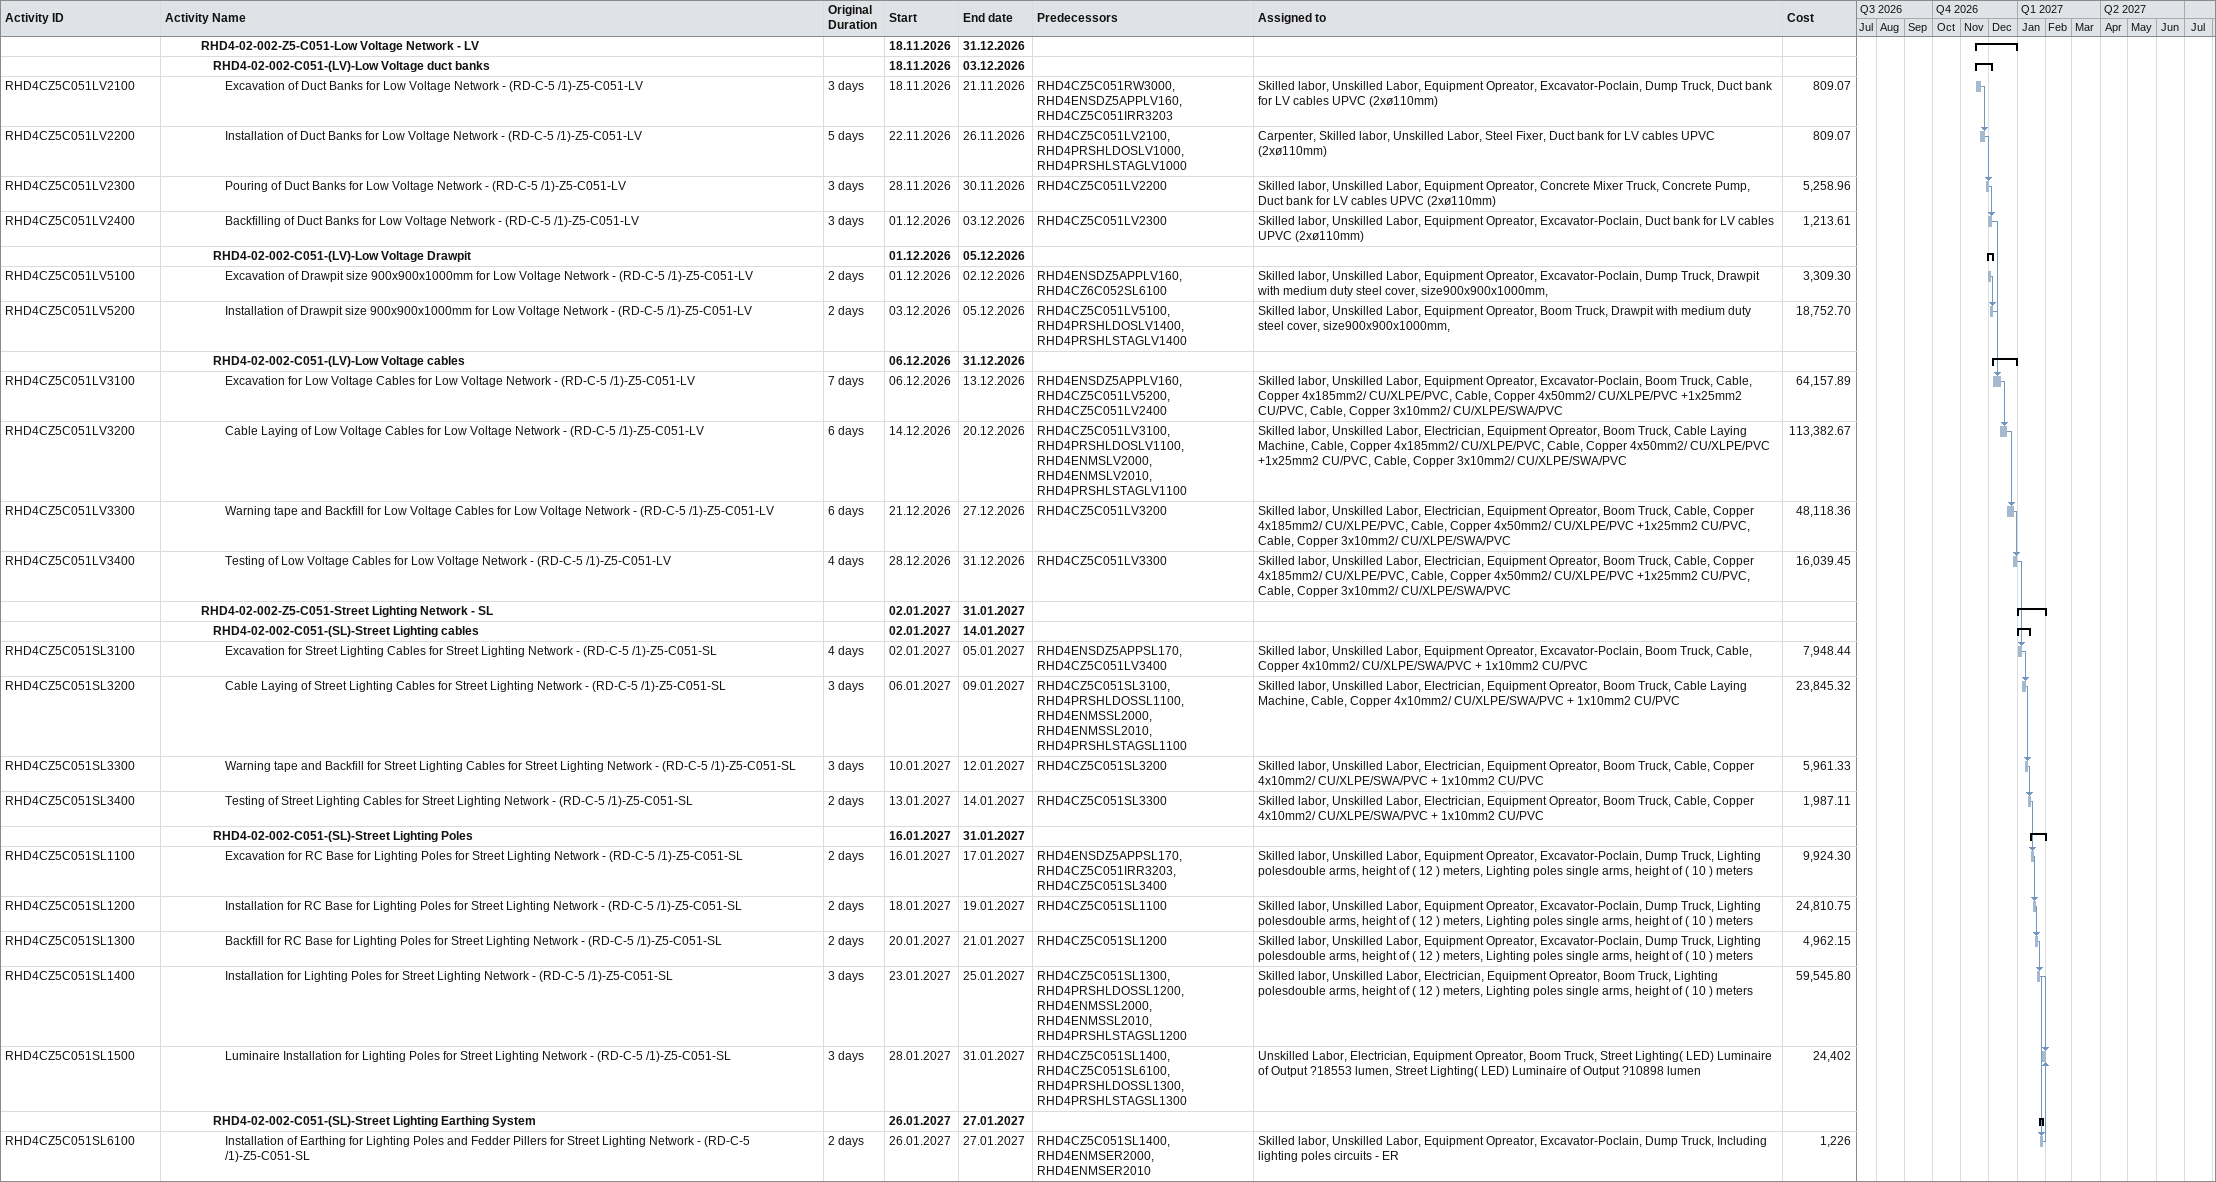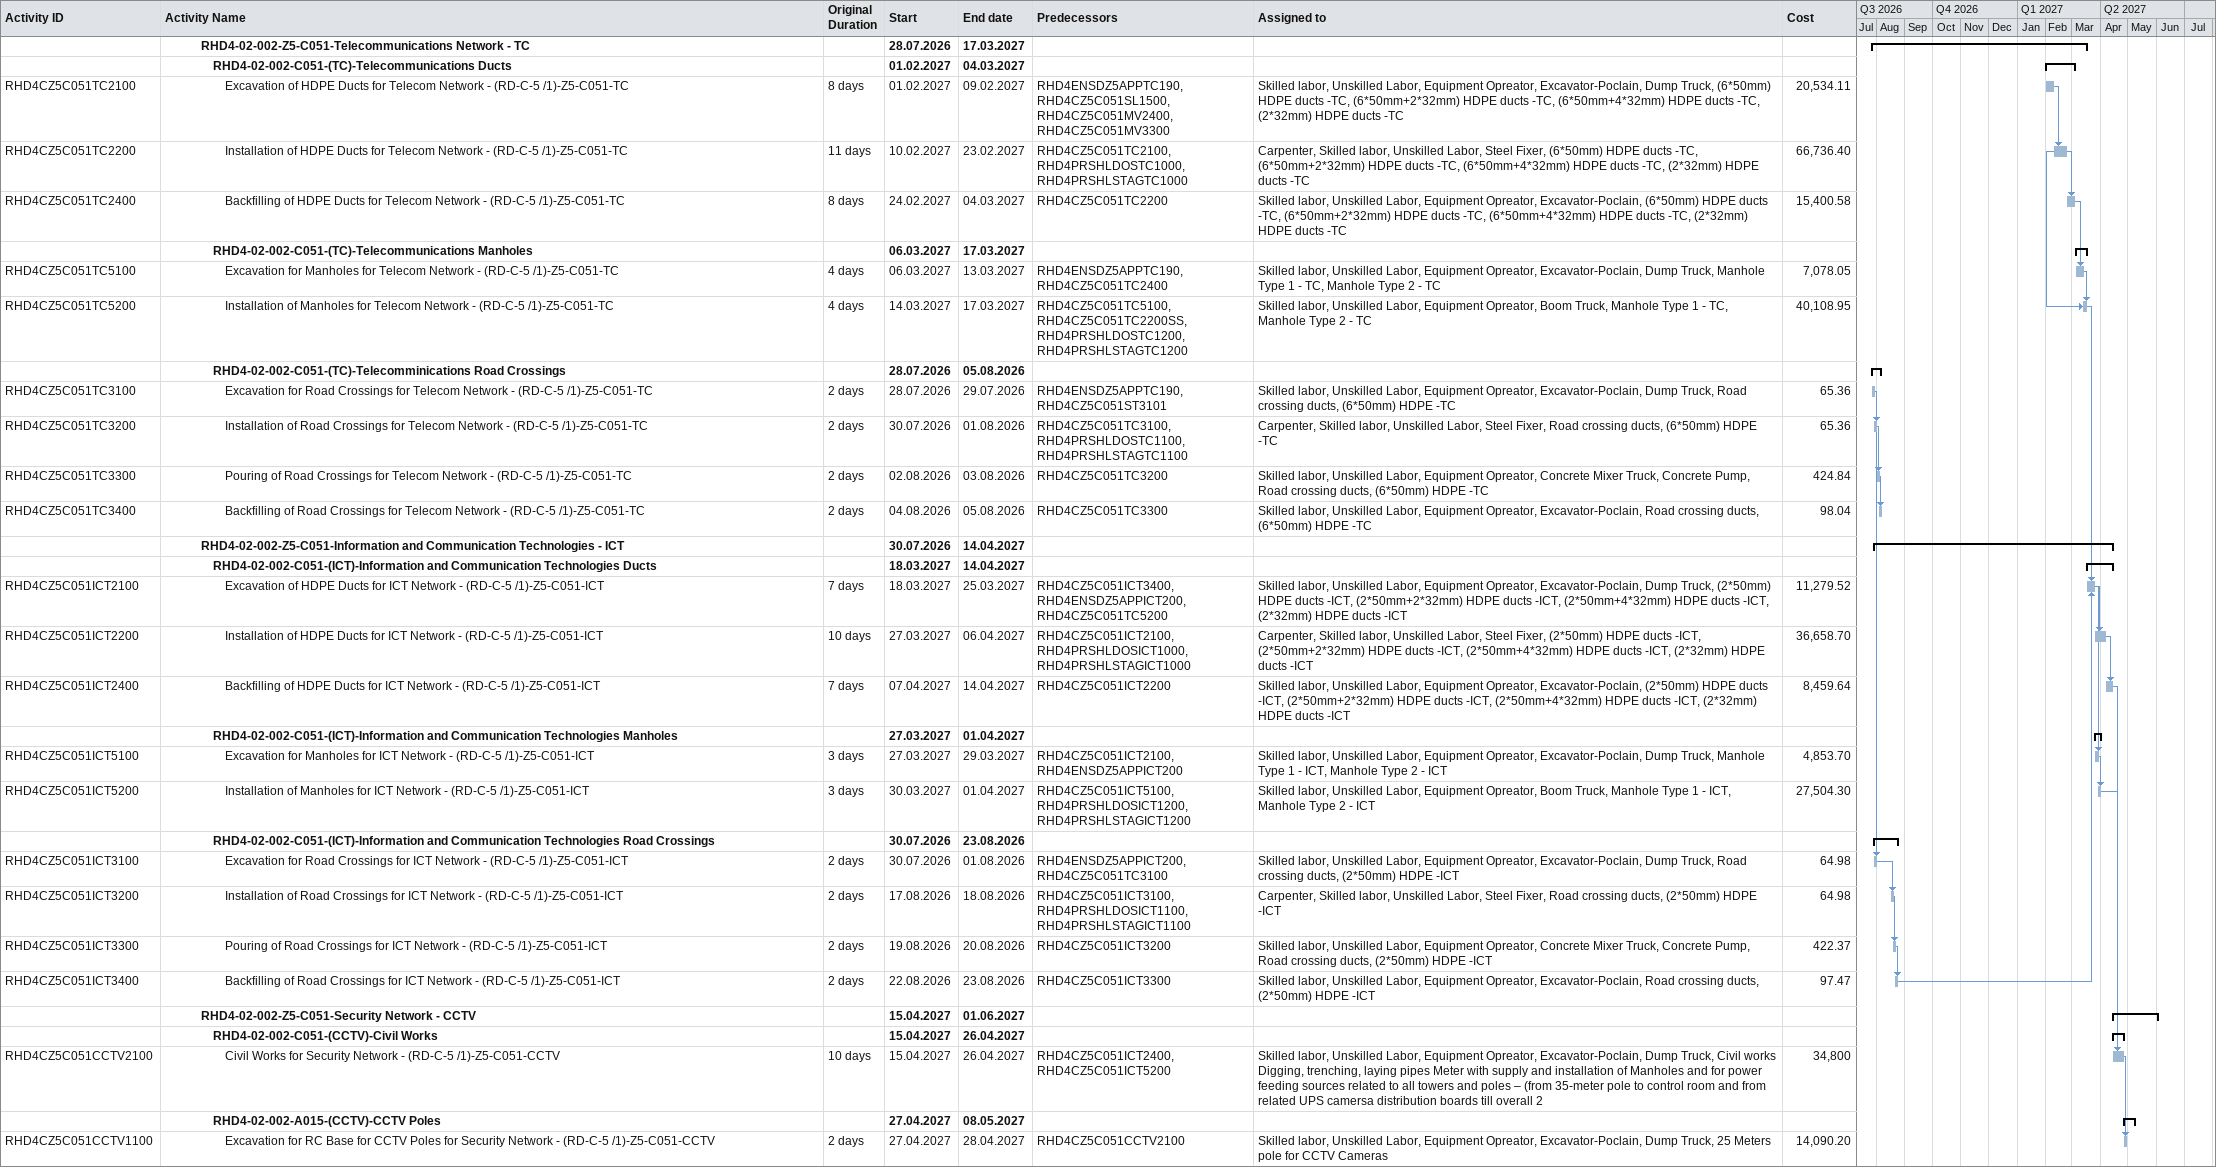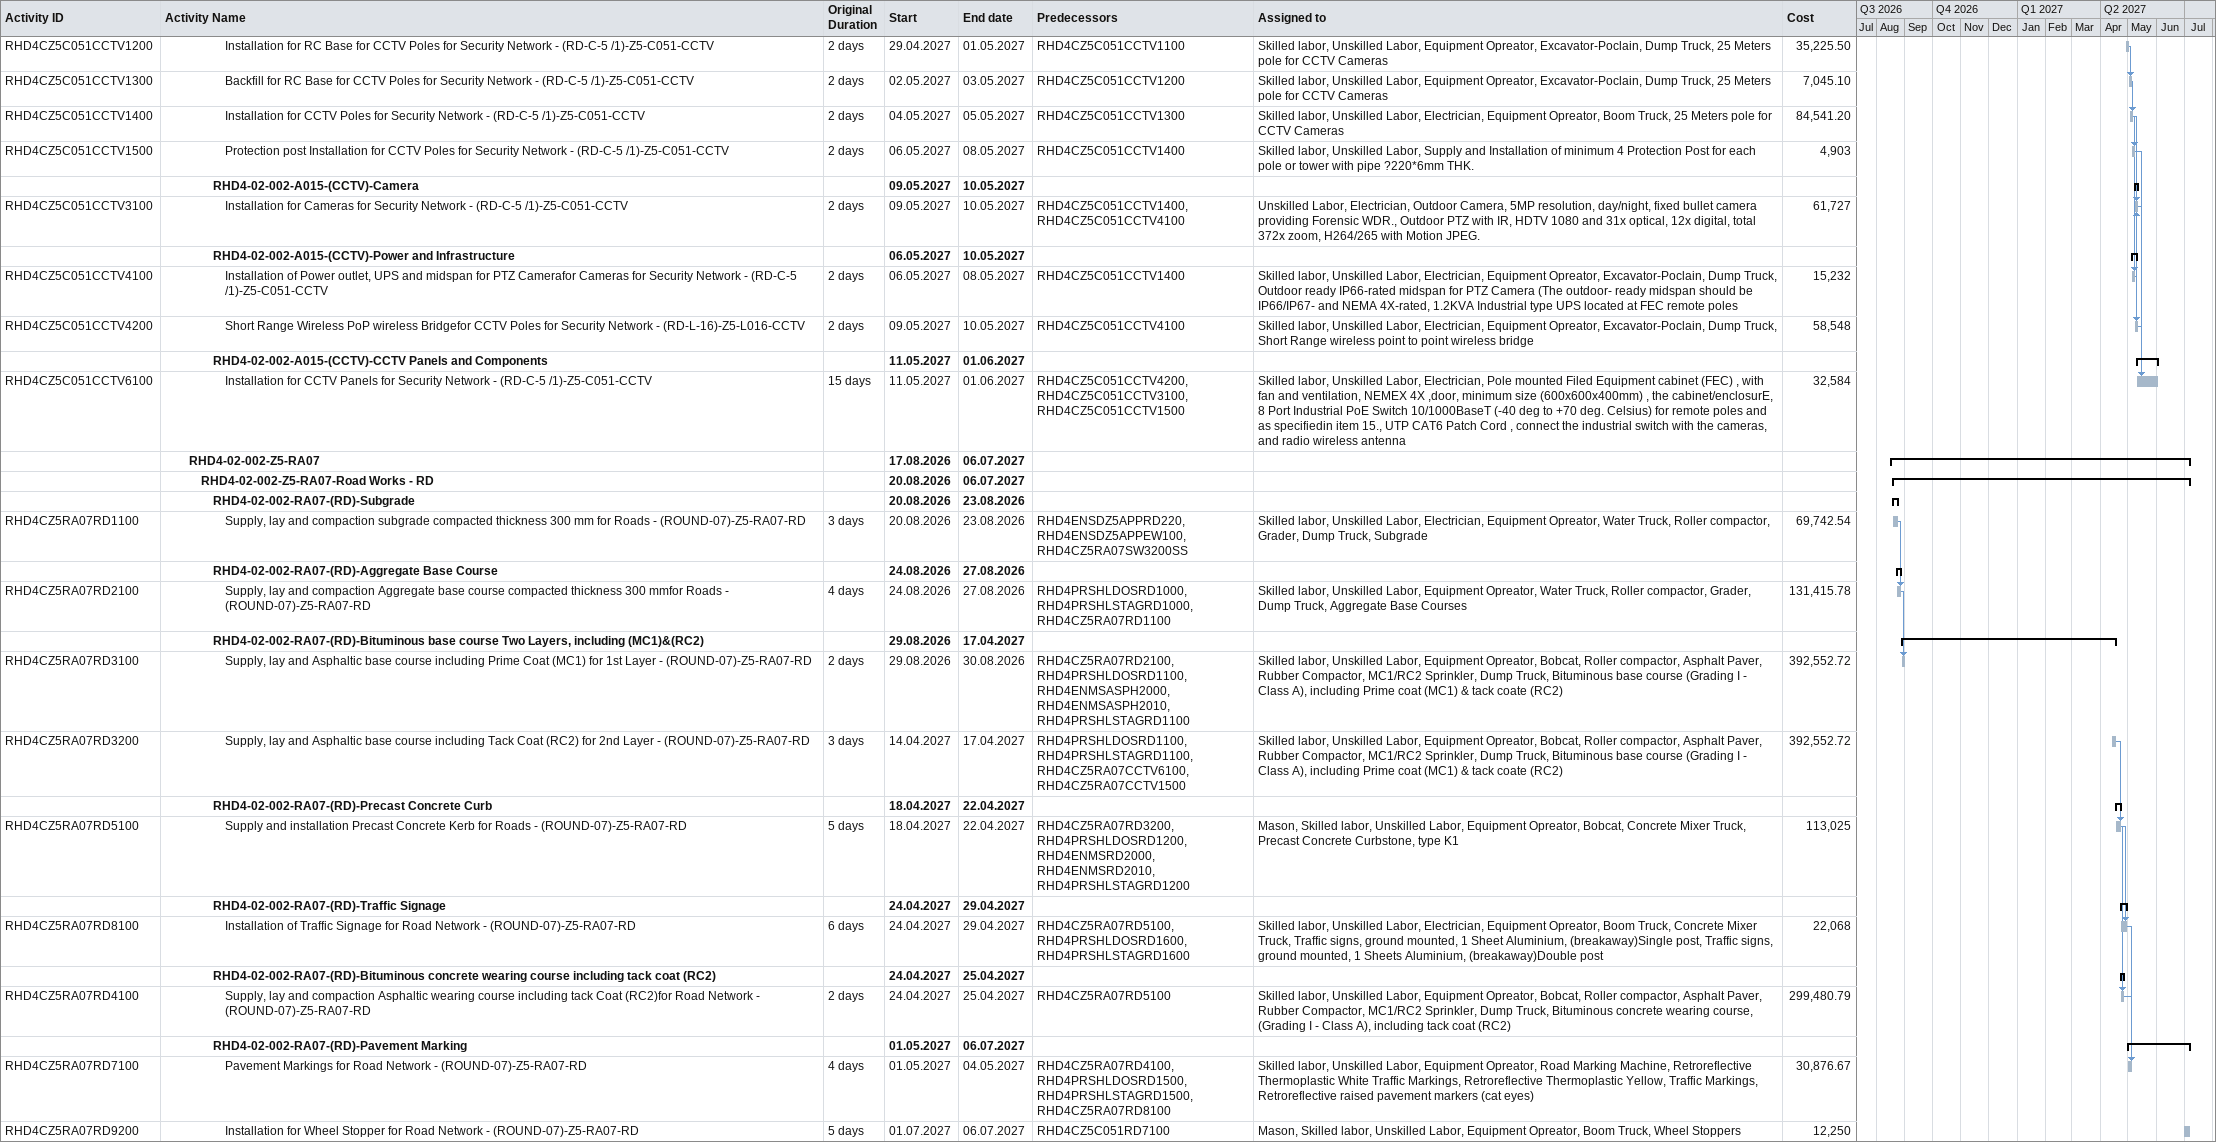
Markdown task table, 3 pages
| ID | Level | Task | Original duration | Start | Finish | Predecessors | Resources | Cost |
|---|---|---|---|---|---|---|---|---|
|  | 4 | **RHD4-02-002-Z5-C051-Low Voltage Network - LV** |  | 2026-11-18 | 2026-12-31 |  |  |  |
|  | 5 | **RHD4-02-002-C051-(LV)-Low Voltage duct banks** |  | 2026-11-18 | 2026-12-03 |  |  |  |
| RHD4CZ5C051LV2100 | 6 | Excavation of Duct Banks for Low Voltage Network - (RD-C-5 /1)-Z5-C051-LV | 3d | 2026-11-18 | 2026-11-21 | RHD4CZ5C051RW3000, RHD4ENSDZ5APPLV160, RHD4CZ5C051IRR3203 | Skilled labor, Unskilled Labor, Equipment Opreator, Excavator-Poclain, Dump Truck, Duct bank for LV cables UPVC (2xø110mm) | 809.07 |
| RHD4CZ5C051LV2200 | 6 | Installation of Duct Banks for Low Voltage Network - (RD-C-5 /1)-Z5-C051-LV | 5d | 2026-11-22 | 2026-11-26 | RHD4CZ5C051LV2100, RHD4PRSHLDOSLV1000, RHD4PRSHLSTAGLV1000 | Carpenter, Skilled labor, Unskilled Labor, Steel Fixer, Duct bank for LV cables UPVC (2xø110mm) | 809.07 |
| RHD4CZ5C051LV2300 | 6 | Pouring of Duct Banks for Low Voltage Network - (RD-C-5 /1)-Z5-C051-LV | 3d | 2026-11-28 | 2026-11-30 | RHD4CZ5C051LV2200 | Skilled labor, Unskilled Labor, Equipment Opreator, Concrete Mixer Truck, Concrete Pump, Duct bank for LV cables UPVC (2xø110mm) | 5258.96 |
| RHD4CZ5C051LV2400 | 6 | Backfilling of Duct Banks for Low Voltage Network - (RD-C-5 /1)-Z5-C051-LV | 3d | 2026-12-01 | 2026-12-03 | RHD4CZ5C051LV2300 | Skilled labor, Unskilled Labor, Equipment Opreator, Excavator-Poclain, Duct bank for LV cables UPVC (2xø110mm) | 1213.61 |
|  | 5 | **RHD4-02-002-C051-(LV)-Low Voltage Drawpit** |  | 2026-12-01 | 2026-12-05 |  |  |  |
| RHD4CZ5C051LV5100 | 6 | Excavation of Drawpit size 900x900x1000mm for Low Voltage Network - (RD-C-5 /1)-Z5-C051-LV | 2d | 2026-12-01 | 2026-12-02 | RHD4ENSDZ5APPLV160, RHD4CZ6C052SL6100 | Skilled labor, Unskilled Labor, Equipment Opreator, Excavator-Poclain, Dump Truck, Drawpit with medium duty steel cover, size900x900x1000mm, | 3309.30 |
| RHD4CZ5C051LV5200 | 6 | Installation of Drawpit size 900x900x1000mm for Low Voltage Network - (RD-C-5 /1)-Z5-C051-LV | 2d | 2026-12-03 | 2026-12-05 | RHD4CZ5C051LV5100, RHD4PRSHLDOSLV1400, RHD4PRSHLSTAGLV1400 | Skilled labor, Unskilled Labor, Equipment Opreator, Boom Truck, Drawpit with medium duty steel cover, size900x900x1000mm, | 18752.70 |
|  | 5 | **RHD4-02-002-C051-(LV)-Low Voltage cables** |  | 2026-12-06 | 2026-12-31 |  |  |  |
| RHD4CZ5C051LV3100 | 6 | Excavation for Low Voltage Cables for Low Voltage Network - (RD-C-5 /1)-Z5-C051-LV | 7d | 2026-12-06 | 2026-12-13 | RHD4ENSDZ5APPLV160, RHD4CZ5C051LV5200, RHD4CZ5C051LV2400 | Skilled labor, Unskilled Labor, Equipment Opreator, Excavator-Poclain, Boom Truck, Cable, Copper 4x185mm2/ CU/XLPE/PVC, Cable, Copper 4x50mm2/ CU/XLPE/PVC +1x25mm2 CU/PVC, Cable, Copper 3x10mm2/ CU/XLPE/SWA/PVC | 64157.89 |
| RHD4CZ5C051LV3200 | 6 | Cable Laying of Low Voltage Cables for Low Voltage Network - (RD-C-5 /1)-Z5-C051-LV | 6d | 2026-12-14 | 2026-12-20 | RHD4CZ5C051LV3100, RHD4PRSHLDOSLV1100, RHD4ENMSLV2000, RHD4ENMSLV2010, RHD4PRSHLSTAGLV1100 | Skilled labor, Unskilled Labor, Electrician, Equipment Opreator, Boom Truck, Cable Laying Machine, Cable, Copper 4x185mm2/ CU/XLPE/PVC, Cable, Copper 4x50mm2/ CU/XLPE/PVC +1x25mm2 CU/PVC, Cable, Copper 3x10mm2/ CU/XLPE/SWA/PVC | 113382.67 |
| RHD4CZ5C051LV3300 | 6 | Warning tape and Backfill for Low Voltage Cables for Low Voltage Network - (RD-C-5 /1)-Z5-C051-LV | 6d | 2026-12-21 | 2026-12-27 | RHD4CZ5C051LV3200 | Skilled labor, Unskilled Labor, Electrician, Equipment Opreator, Boom Truck, Cable, Copper 4x185mm2/ CU/XLPE/PVC, Cable, Copper 4x50mm2/ CU/XLPE/PVC +1x25mm2 CU/PVC, Cable, Copper 3x10mm2/ CU/XLPE/SWA/PVC | 48118.36 |
| RHD4CZ5C051LV3400 | 6 | Testing of Low Voltage Cables for Low Voltage Network - (RD-C-5 /1)-Z5-C051-LV | 4d | 2026-12-28 | 2026-12-31 | RHD4CZ5C051LV3300 | Skilled labor, Unskilled Labor, Electrician, Equipment Opreator, Boom Truck, Cable, Copper 4x185mm2/ CU/XLPE/PVC, Cable, Copper 4x50mm2/ CU/XLPE/PVC +1x25mm2 CU/PVC, Cable, Copper 3x10mm2/ CU/XLPE/SWA/PVC | 16039.45 |
|  | 4 | **RHD4-02-002-Z5-C051-Street Lighting Network - SL** |  | 2027-01-02 | 2027-01-31 |  |  |  |
|  | 5 | **RHD4-02-002-C051-(SL)-Street Lighting cables** |  | 2027-01-02 | 2027-01-14 |  |  |  |
| RHD4CZ5C051SL3100 | 6 | Excavation for Street Lighting Cables for Street Lighting Network - (RD-C-5 /1)-Z5-C051-SL | 4d | 2027-01-02 | 2027-01-05 | RHD4ENSDZ5APPSL170, RHD4CZ5C051LV3400 | Skilled labor, Unskilled Labor, Equipment Opreator, Excavator-Poclain, Boom Truck, Cable, Copper 4x10mm2/ CU/XLPE/SWA/PVC + 1x10mm2 CU/PVC | 7948.44 |
| RHD4CZ5C051SL3200 | 6 | Cable Laying of Street Lighting Cables for Street Lighting Network - (RD-C-5 /1)-Z5-C051-SL | 3d | 2027-01-06 | 2027-01-09 | RHD4CZ5C051SL3100, RHD4PRSHLDOSSL1100, RHD4ENMSSL2000, RHD4ENMSSL2010, RHD4PRSHLSTAGSL1100 | Skilled labor, Unskilled Labor, Electrician, Equipment Opreator, Boom Truck, Cable Laying Machine, Cable, Copper 4x10mm2/ CU/XLPE/SWA/PVC + 1x10mm2 CU/PVC | 23845.32 |
| RHD4CZ5C051SL3300 | 6 | Warning tape and Backfill for Street Lighting Cables for Street Lighting Network - (RD-C-5 /1)-Z5-C051-SL | 3d | 2027-01-10 | 2027-01-12 | RHD4CZ5C051SL3200 | Skilled labor, Unskilled Labor, Electrician, Equipment Opreator, Boom Truck, Cable, Copper 4x10mm2/ CU/XLPE/SWA/PVC + 1x10mm2 CU/PVC | 5961.33 |
| RHD4CZ5C051SL3400 | 6 | Testing of Street Lighting Cables for Street Lighting Network - (RD-C-5 /1)-Z5-C051-SL | 2d | 2027-01-13 | 2027-01-14 | RHD4CZ5C051SL3300 | Skilled labor, Unskilled Labor, Electrician, Equipment Opreator, Boom Truck, Cable, Copper 4x10mm2/ CU/XLPE/SWA/PVC + 1x10mm2 CU/PVC | 1987.11 |
|  | 5 | **RHD4-02-002-C051-(SL)-Street Lighting Poles** |  | 2027-01-16 | 2027-01-31 |  |  |  |
| RHD4CZ5C051SL1100 | 6 | Excavation for RC Base for Lighting Poles for Street Lighting Network - (RD-C-5 /1)-Z5-C051-SL | 2d | 2027-01-16 | 2027-01-17 | RHD4ENSDZ5APPSL170, RHD4CZ5C051IRR3203, RHD4CZ5C051SL3400 | Skilled labor, Unskilled Labor, Equipment Opreator, Excavator-Poclain, Dump Truck, Lighting polesdouble arms, height of ( 12 ) meters, Lighting poles single arms, height of ( 10 ) meters | 9924.30 |
| RHD4CZ5C051SL1200 | 6 | Installation for RC Base for Lighting Poles for Street Lighting Network - (RD-C-5 /1)-Z5-C051-SL | 2d | 2027-01-18 | 2027-01-19 | RHD4CZ5C051SL1100 | Skilled labor, Unskilled Labor, Equipment Opreator, Excavator-Poclain, Dump Truck, Lighting polesdouble arms, height of ( 12 ) meters, Lighting poles single arms, height of ( 10 ) meters | 24810.75 |
| RHD4CZ5C051SL1300 | 6 | Backfill for RC Base for Lighting Poles for Street Lighting Network - (RD-C-5 /1)-Z5-C051-SL | 2d | 2027-01-20 | 2027-01-21 | RHD4CZ5C051SL1200 | Skilled labor, Unskilled Labor, Equipment Opreator, Excavator-Poclain, Dump Truck, Lighting polesdouble arms, height of ( 12 ) meters, Lighting poles single arms, height of ( 10 ) meters | 4962.15 |
| RHD4CZ5C051SL1400 | 6 | Installation for Lighting Poles for Street Lighting Network - (RD-C-5 /1)-Z5-C051-SL | 3d | 2027-01-23 | 2027-01-25 | RHD4CZ5C051SL1300, RHD4PRSHLDOSSL1200, RHD4ENMSSL2000, RHD4ENMSSL2010, RHD4PRSHLSTAGSL1200 | Skilled labor, Unskilled Labor, Electrician, Equipment Opreator, Boom Truck, Lighting polesdouble arms, height of ( 12 ) meters, Lighting poles single arms, height of ( 10 ) meters | 59545.80 |
| RHD4CZ5C051SL1500 | 6 | Luminaire Installation for Lighting Poles for Street Lighting Network - (RD-C-5 /1)-Z5-C051-SL | 3d | 2027-01-28 | 2027-01-31 | RHD4CZ5C051SL1400, RHD4CZ5C051SL6100, RHD4PRSHLDOSSL1300, RHD4PRSHLSTAGSL1300 | Unskilled Labor, Electrician, Equipment Opreator, Boom Truck, Street Lighting( LED) Luminaire of Output ?18553 lumen, Street Lighting( LED) Luminaire of Output ?10898 lumen | 24402 |
|  | 5 | **RHD4-02-002-C051-(SL)-Street Lighting Earthing System** |  | 2027-01-26 | 2027-01-27 |  |  |  |
| RHD4CZ5C051SL6100 | 6 | Installation of Earthing for Lighting Poles and Fedder Pillers for Street Lighting Network - (RD-C-5 /1)-Z5-C051-SL | 2d | 2027-01-26 | 2027-01-27 | RHD4CZ5C051SL1400, RHD4ENMSER2000, RHD4ENMSER2010 | Skilled labor, Unskilled Labor, Equipment Opreator, Excavator-Poclain, Dump Truck, Including lighting poles circuits - ER | 1226 |
|  | 4 | **RHD4-02-002-Z5-C051-Telecommunications Network - TC** |  | 2026-07-28 | 2027-03-17 |  |  |  |
|  | 5 | **RHD4-02-002-C051-(TC)-Telecommunications Ducts** |  | 2027-02-01 | 2027-03-04 |  |  |  |
| RHD4CZ5C051TC2100 | 6 | Excavation of HDPE Ducts for Telecom Network - (RD-C-5 /1)-Z5-C051-TC | 8d | 2027-02-01 | 2027-02-09 | RHD4ENSDZ5APPTC190, RHD4CZ5C051SL1500, RHD4CZ5C051MV2400, RHD4CZ5C051MV3300 | Skilled labor, Unskilled Labor, Equipment Opreator, Excavator-Poclain, Dump Truck, (6*50mm) HDPE ducts -TC, (6*50mm+2*32mm) HDPE ducts -TC, (6*50mm+4*32mm) HDPE ducts -TC, (2*32mm) HDPE ducts -TC | 20534.11 |
| RHD4CZ5C051TC2200 | 6 | Installation of HDPE Ducts for Telecom Network - (RD-C-5 /1)-Z5-C051-TC | 11d | 2027-02-10 | 2027-02-23 | RHD4CZ5C051TC2100, RHD4PRSHLDOSTC1000, RHD4PRSHLSTAGTC1000 | Carpenter, Skilled labor, Unskilled Labor, Steel Fixer, (6*50mm) HDPE ducts -TC, (6*50mm+2*32mm) HDPE ducts -TC, (6*50mm+4*32mm) HDPE ducts -TC, (2*32mm) HDPE ducts -TC | 66736.40 |
| RHD4CZ5C051TC2400 | 6 | Backfilling of HDPE Ducts for Telecom Network - (RD-C-5 /1)-Z5-C051-TC | 8d | 2027-02-24 | 2027-03-04 | RHD4CZ5C051TC2200 | Skilled labor, Unskilled Labor, Equipment Opreator, Excavator-Poclain, (6*50mm) HDPE ducts -TC, (6*50mm+2*32mm) HDPE ducts -TC, (6*50mm+4*32mm) HDPE ducts -TC, (2*32mm) HDPE ducts -TC | 15400.58 |
|  | 5 | **RHD4-02-002-C051-(TC)-Telecommunications Manholes** |  | 2027-03-06 | 2027-03-17 |  |  |  |
| RHD4CZ5C051TC5100 | 6 | Excavation for Manholes for Telecom Network - (RD-C-5 /1)-Z5-C051-TC | 4d | 2027-03-06 | 2027-03-13 | RHD4ENSDZ5APPTC190, RHD4CZ5C051TC2400 | Skilled labor, Unskilled Labor, Equipment Opreator, Excavator-Poclain, Dump Truck, Manhole Type 1 - TC, Manhole Type 2 - TC | 7078.05 |
| RHD4CZ5C051TC5200 | 6 | Installation of Manholes for Telecom Network - (RD-C-5 /1)-Z5-C051-TC | 4d | 2027-03-14 | 2027-03-17 | RHD4CZ5C051TC5100, RHD4CZ5C051TC2200SS, RHD4PRSHLDOSTC1200, RHD4PRSHLSTAGTC1200 | Skilled labor, Unskilled Labor, Equipment Opreator, Boom Truck, Manhole Type 1 - TC, Manhole Type 2 - TC | 40108.95 |
|  | 5 | **RHD4-02-002-C051-(TC)-Telecomminications Road Crossings** |  | 2026-07-28 | 2026-08-05 |  |  |  |
| RHD4CZ5C051TC3100 | 6 | Excavation for Road Crossings for Telecom Network - (RD-C-5 /1)-Z5-C051-TC | 2d | 2026-07-28 | 2026-07-29 | RHD4ENSDZ5APPTC190, RHD4CZ5C051ST3101 | Skilled labor, Unskilled Labor, Equipment Opreator, Excavator-Poclain, Dump Truck, Road crossing ducts, (6*50mm) HDPE -TC | 65.36 |
| RHD4CZ5C051TC3200 | 6 | Installation of Road Crossings for Telecom Network - (RD-C-5 /1)-Z5-C051-TC | 2d | 2026-07-30 | 2026-08-01 | RHD4CZ5C051TC3100, RHD4PRSHLDOSTC1100, RHD4PRSHLSTAGTC1100 | Carpenter, Skilled labor, Unskilled Labor, Steel Fixer, Road crossing ducts, (6*50mm) HDPE -TC | 65.36 |
| RHD4CZ5C051TC3300 | 6 | Pouring of Road Crossings for Telecom Network - (RD-C-5 /1)-Z5-C051-TC | 2d | 2026-08-02 | 2026-08-03 | RHD4CZ5C051TC3200 | Skilled labor, Unskilled Labor, Equipment Opreator, Concrete Mixer Truck, Concrete Pump, Road crossing ducts, (6*50mm) HDPE -TC | 424.84 |
| RHD4CZ5C051TC3400 | 6 | Backfilling of Road Crossings for Telecom Network - (RD-C-5 /1)-Z5-C051-TC | 2d | 2026-08-04 | 2026-08-05 | RHD4CZ5C051TC3300 | Skilled labor, Unskilled Labor, Equipment Opreator, Excavator-Poclain, Road crossing ducts, (6*50mm) HDPE -TC | 98.04 |
|  | 4 | **RHD4-02-002-Z5-C051-Information and Communication Technologies - ICT** |  | 2026-07-30 | 2027-04-14 |  |  |  |
|  | 5 | **RHD4-02-002-C051-(ICT)-Information and Communication Technologies Ducts** |  | 2027-03-18 | 2027-04-14 |  |  |  |
| RHD4CZ5C051ICT2100 | 6 | Excavation of HDPE Ducts for ICT Network - (RD-C-5 /1)-Z5-C051-ICT | 7d | 2027-03-18 | 2027-03-25 | RHD4CZ5C051ICT3400, RHD4ENSDZ5APPICT200, RHD4CZ5C051TC5200 | Skilled labor, Unskilled Labor, Equipment Opreator, Excavator-Poclain, Dump Truck, (2*50mm) HDPE ducts -ICT, (2*50mm+2*32mm) HDPE ducts -ICT, (2*50mm+4*32mm) HDPE ducts -ICT, (2*32mm) HDPE ducts -ICT | 11279.52 |
| RHD4CZ5C051ICT2200 | 6 | Installation of HDPE Ducts for ICT Network - (RD-C-5 /1)-Z5-C051-ICT | 10d | 2027-03-27 | 2027-04-06 | RHD4CZ5C051ICT2100, RHD4PRSHLDOSICT1000, RHD4PRSHLSTAGICT1000 | Carpenter, Skilled labor, Unskilled Labor, Steel Fixer, (2*50mm) HDPE ducts -ICT, (2*50mm+2*32mm) HDPE ducts -ICT, (2*50mm+4*32mm) HDPE ducts -ICT, (2*32mm) HDPE ducts -ICT | 36658.70 |
| RHD4CZ5C051ICT2400 | 6 | Backfilling of HDPE Ducts for ICT Network - (RD-C-5 /1)-Z5-C051-ICT | 7d | 2027-04-07 | 2027-04-14 | RHD4CZ5C051ICT2200 | Skilled labor, Unskilled Labor, Equipment Opreator, Excavator-Poclain, (2*50mm) HDPE ducts -ICT, (2*50mm+2*32mm) HDPE ducts -ICT, (2*50mm+4*32mm) HDPE ducts -ICT, (2*32mm) HDPE ducts -ICT | 8459.64 |
|  | 5 | **RHD4-02-002-C051-(ICT)-Information and Communication Technologies Manholes** |  | 2027-03-27 | 2027-04-01 |  |  |  |
| RHD4CZ5C051ICT5100 | 6 | Excavation for Manholes for ICT Network - (RD-C-5 /1)-Z5-C051-ICT | 3d | 2027-03-27 | 2027-03-29 | RHD4CZ5C051ICT2100, RHD4ENSDZ5APPICT200 | Skilled labor, Unskilled Labor, Equipment Opreator, Excavator-Poclain, Dump Truck, Manhole Type 1 - ICT, Manhole Type 2 - ICT | 4853.70 |
| RHD4CZ5C051ICT5200 | 6 | Installation of Manholes for ICT Network - (RD-C-5 /1)-Z5-C051-ICT | 3d | 2027-03-30 | 2027-04-01 | RHD4CZ5C051ICT5100, RHD4PRSHLDOSICT1200, RHD4PRSHLSTAGICT1200 | Skilled labor, Unskilled Labor, Equipment Opreator, Boom Truck, Manhole Type 1 - ICT, Manhole Type 2 - ICT | 27504.30 |
|  | 5 | **RHD4-02-002-C051-(ICT)-Information and Communication Technologies Road Crossings** |  | 2026-07-30 | 2026-08-23 |  |  |  |
| RHD4CZ5C051ICT3100 | 6 | Excavation for Road Crossings for ICT Network - (RD-C-5 /1)-Z5-C051-ICT | 2d | 2026-07-30 | 2026-08-01 | RHD4ENSDZ5APPICT200, RHD4CZ5C051TC3100 | Skilled labor, Unskilled Labor, Equipment Opreator, Excavator-Poclain, Dump Truck, Road crossing ducts, (2*50mm) HDPE -ICT | 64.98 |
| RHD4CZ5C051ICT3200 | 6 | Installation of Road Crossings for ICT Network - (RD-C-5 /1)-Z5-C051-ICT | 2d | 2026-08-17 | 2026-08-18 | RHD4CZ5C051ICT3100, RHD4PRSHLDOSICT1100, RHD4PRSHLSTAGICT1100 | Carpenter, Skilled labor, Unskilled Labor, Steel Fixer, Road crossing ducts, (2*50mm) HDPE -ICT | 64.98 |
| RHD4CZ5C051ICT3300 | 6 | Pouring of Road Crossings for ICT Network - (RD-C-5 /1)-Z5-C051-ICT | 2d | 2026-08-19 | 2026-08-20 | RHD4CZ5C051ICT3200 | Skilled labor, Unskilled Labor, Equipment Opreator, Concrete Mixer Truck, Concrete Pump, Road crossing ducts, (2*50mm) HDPE -ICT | 422.37 |
| RHD4CZ5C051ICT3400 | 6 | Backfilling of Road Crossings for ICT Network - (RD-C-5 /1)-Z5-C051-ICT | 2d | 2026-08-22 | 2026-08-23 | RHD4CZ5C051ICT3300 | Skilled labor, Unskilled Labor, Equipment Opreator, Excavator-Poclain, Road crossing ducts, (2*50mm) HDPE -ICT | 97.47 |
|  | 4 | **RHD4-02-002-Z5-C051-Security Network - CCTV** |  | 2027-04-15 | 2027-06-01 |  |  |  |
|  | 5 | **RHD4-02-002-C051-(CCTV)-Civil Works** |  | 2027-04-15 | 2027-04-26 |  |  |  |
| RHD4CZ5C051CCTV2100 | 6 | Civil Works for Security Network - (RD-C-5 /1)-Z5-C051-CCTV | 10d | 2027-04-15 | 2027-04-26 | RHD4CZ5C051ICT2400, RHD4CZ5C051ICT5200 | Skilled labor, Unskilled Labor, Equipment Opreator, Excavator-Poclain, Dump Truck, Civil works Digging, trenching, laying pipes Meter with supply and installation of Manholes and for power feeding sources related to all towers and poles – (from 35-meter pole to control room and from related UPS camersa distribution boards till overall 2 | 34800 |
|  | 5 | **RHD4-02-002-A015-(CCTV)-CCTV Poles** |  | 2027-04-27 | 2027-05-08 |  |  |  |
| RHD4CZ5C051CCTV1100 | 6 | Excavation for RC Base for CCTV Poles for Security Network - (RD-C-5 /1)-Z5-C051-CCTV | 2d | 2027-04-27 | 2027-04-28 | RHD4CZ5C051CCTV2100 | Skilled labor, Unskilled Labor, Equipment Opreator, Excavator-Poclain, Dump Truck, 25 Meters pole for CCTV Cameras | 14090.20 |
| RHD4CZ5C051CCTV1200 | 6 | Installation for RC Base for CCTV Poles for Security Network - (RD-C-5 /1)-Z5-C051-CCTV | 2d | 2027-04-29 | 2027-05-01 | RHD4CZ5C051CCTV1100 | Skilled labor, Unskilled Labor, Equipment Opreator, Excavator-Poclain, Dump Truck, 25 Meters pole for CCTV Cameras | 35225.50 |
| RHD4CZ5C051CCTV1300 | 6 | Backfill for RC Base for CCTV Poles for Security Network - (RD-C-5 /1)-Z5-C051-CCTV | 2d | 2027-05-02 | 2027-05-03 | RHD4CZ5C051CCTV1200 | Skilled labor, Unskilled Labor, Equipment Opreator, Excavator-Poclain, Dump Truck, 25 Meters pole for CCTV Cameras | 7045.10 |
| RHD4CZ5C051CCTV1400 | 6 | Installation for CCTV Poles for Security Network - (RD-C-5 /1)-Z5-C051-CCTV | 2d | 2027-05-04 | 2027-05-05 | RHD4CZ5C051CCTV1300 | Skilled labor, Unskilled Labor, Electrician, Equipment Opreator, Boom Truck, 25 Meters pole for CCTV Cameras | 84541.20 |
| RHD4CZ5C051CCTV1500 | 6 | Protection post Installation for CCTV Poles for Security Network - (RD-C-5 /1)-Z5-C051-CCTV | 2d | 2027-05-06 | 2027-05-08 | RHD4CZ5C051CCTV1400 | Skilled labor, Unskilled Labor, Supply and Installation of minimum 4 Protection Post for each pole or tower with pipe ?220*6mm THK. | 4903 |
|  | 5 | **RHD4-02-002-A015-(CCTV)-Camera** |  | 2027-05-09 | 2027-05-10 |  |  |  |
| RHD4CZ5C051CCTV3100 | 6 | Installation for Cameras for Security Network - (RD-C-5 /1)-Z5-C051-CCTV | 2d | 2027-05-09 | 2027-05-10 | RHD4CZ5C051CCTV1400, RHD4CZ5C051CCTV4100 | Unskilled Labor, Electrician, Outdoor Camera, 5MP resolution, day/night, fixed bullet camera providing Forensic WDR., Outdoor PTZ with IR, HDTV 1080 and 31x optical, 12x digital, total 372x zoom, H264/265 with Motion JPEG. | 61727 |
|  | 5 | **RHD4-02-002-A015-(CCTV)-Power and Infrastructure** |  | 2027-05-06 | 2027-05-10 |  |  |  |
| RHD4CZ5C051CCTV4100 | 6 | Installation of Power outlet, UPS and midspan for PTZ Camerafor Cameras for Security Network - (RD-C-5 /1)-Z5-C051-CCTV | 2d | 2027-05-06 | 2027-05-08 | RHD4CZ5C051CCTV1400 | Skilled labor, Unskilled Labor, Electrician, Equipment Opreator, Excavator-Poclain, Dump Truck, Outdoor ready IP66-rated midspan for PTZ Camera (The outdoor- ready midspan should be IP66/IP67- and NEMA 4X-rated, 1.2KVA Industrial type UPS located at FEC remote poles | 15232 |
| RHD4CZ5C051CCTV4200 | 6 | Short Range Wireless PoP wireless Bridgefor CCTV Poles for Security Network - (RD-L-16)-Z5-L016-CCTV | 2d | 2027-05-09 | 2027-05-10 | RHD4CZ5C051CCTV4100 | Skilled labor, Unskilled Labor, Electrician, Equipment Opreator, Excavator-Poclain, Dump Truck, Short Range wireless point to point wireless bridge | 58548 |
|  | 5 | **RHD4-02-002-A015-(CCTV)-CCTV Panels and Components** |  | 2027-05-11 | 2027-06-01 |  |  |  |
| RHD4CZ5C051CCTV6100 | 6 | Installation for CCTV Panels for Security Network - (RD-C-5 /1)-Z5-C051-CCTV | 15d | 2027-05-11 | 2027-06-01 | RHD4CZ5C051CCTV4200, RHD4CZ5C051CCTV3100, RHD4CZ5C051CCTV1500 | Skilled labor, Unskilled Labor, Electrician, Pole mounted Filed Equipment cabinet (FEC) , with fan and ventilation, NEMEX 4X ,door, minimum size (600x600x400mm) , the cabinet/enclosurE, 8 Port Industrial PoE Switch 10/1000BaseT (-40 deg to +70 deg. Celsius) for remote poles and as specifiedin item 15., UTP CAT6 Patch Cord , connect the industrial switch with the cameras, and radio wireless antenna | 32584 |
|  | 3 | **RHD4-02-002-Z5-RA07** |  | 2026-08-17 | 2027-07-06 |  |  |  |
|  | 4 | **RHD4-02-002-Z5-RA07-Road Works - RD** |  | 2026-08-20 | 2027-07-06 |  |  |  |
|  | 5 | **RHD4-02-002-RA07-(RD)-Subgrade** |  | 2026-08-20 | 2026-08-23 |  |  |  |
| RHD4CZ5RA07RD1100 | 6 | Supply, lay and compaction subgrade compacted thickness 300 mm for Roads - (ROUND-07)-Z5-RA07-RD | 3d | 2026-08-20 | 2026-08-23 | RHD4ENSDZ5APPRD220, RHD4ENSDZ5APPEW100, RHD4CZ5RA07SW3200SS | Skilled labor, Unskilled Labor, Electrician, Equipment Opreator, Water Truck, Roller compactor, Grader, Dump Truck, Subgrade | 69742.54 |
|  | 5 | **RHD4-02-002-RA07-(RD)-Aggregate Base Course** |  | 2026-08-24 | 2026-08-27 |  |  |  |
| RHD4CZ5RA07RD2100 | 6 | Supply, lay and compaction Aggregate base course compacted thickness 300 mmfor Roads - (ROUND-07)-Z5-RA07-RD | 4d | 2026-08-24 | 2026-08-27 | RHD4PRSHLDOSRD1000, RHD4PRSHLSTAGRD1000, RHD4CZ5RA07RD1100 | Skilled labor, Unskilled Labor, Equipment Opreator, Water Truck, Roller compactor, Grader, Dump Truck, Aggregate Base Courses | 131415.78 |
|  | 5 | **RHD4-02-002-RA07-(RD)-Bituminous base course Two Layers, including (MC1)&(RC2)** |  | 2026-08-29 | 2027-04-17 |  |  |  |
| RHD4CZ5RA07RD3100 | 6 | Supply, lay and Asphaltic base course including Prime Coat (MC1) for 1st Layer - (ROUND-07)-Z5-RA07-RD | 2d | 2026-08-29 | 2026-08-30 | RHD4CZ5RA07RD2100, RHD4PRSHLDOSRD1100, RHD4ENMSASPH2000, RHD4ENMSASPH2010, RHD4PRSHLSTAGRD1100 | Skilled labor, Unskilled Labor, Equipment Opreator, Bobcat, Roller compactor, Asphalt Paver, Rubber Compactor, MC1/RC2 Sprinkler, Dump Truck, Bituminous base course (Grading I - Class A), including Prime coat (MC1) & tack coate (RC2) | 392552.72 |
| RHD4CZ5RA07RD3200 | 6 | Supply, lay and Asphaltic base course including Tack Coat (RC2) for 2nd Layer - (ROUND-07)-Z5-RA07-RD | 3d | 2027-04-14 | 2027-04-17 | RHD4PRSHLDOSRD1100, RHD4PRSHLSTAGRD1100, RHD4CZ5RA07CCTV6100, RHD4CZ5RA07CCTV1500 | Skilled labor, Unskilled Labor, Equipment Opreator, Bobcat, Roller compactor, Asphalt Paver, Rubber Compactor, MC1/RC2 Sprinkler, Dump Truck, Bituminous base course (Grading I - Class A), including Prime coat (MC1) & tack coate (RC2) | 392552.72 |
|  | 5 | **RHD4-02-002-RA07-(RD)-Precast Concrete Curb** |  | 2027-04-18 | 2027-04-22 |  |  |  |
| RHD4CZ5RA07RD5100 | 6 | Supply and installation Precast Concrete Kerb for Roads - (ROUND-07)-Z5-RA07-RD | 5d | 2027-04-18 | 2027-04-22 | RHD4CZ5RA07RD3200, RHD4PRSHLDOSRD1200, RHD4ENMSRD2000, RHD4ENMSRD2010, RHD4PRSHLSTAGRD1200 | Mason, Skilled labor, Unskilled Labor, Equipment Opreator, Bobcat, Concrete Mixer Truck, Precast Concrete Curbstone, type K1 | 113025 |
|  | 5 | **RHD4-02-002-RA07-(RD)-Traffic Signage** |  | 2027-04-24 | 2027-04-29 |  |  |  |
| RHD4CZ5RA07RD8100 | 6 | Installation of Traffic Signage for Road Network - (ROUND-07)-Z5-RA07-RD | 6d | 2027-04-24 | 2027-04-29 | RHD4CZ5RA07RD5100, RHD4PRSHLDOSRD1600, RHD4PRSHLSTAGRD1600 | Skilled labor, Unskilled Labor, Electrician, Equipment Opreator, Boom Truck, Concrete Mixer Truck, Traffic signs, ground mounted, 1 Sheet Aluminium, (breakaway)Single post, Traffic signs, ground mounted, 1 Sheets Aluminium, (breakaway)Double post | 22068 |
|  | 5 | **RHD4-02-002-RA07-(RD)-Bituminous concrete wearing course including tack coat (RC2)** |  | 2027-04-24 | 2027-04-25 |  |  |  |
| RHD4CZ5RA07RD4100 | 6 | Supply, lay and compaction Asphaltic wearing course including tack Coat (RC2)for Road Network - (ROUND-07)-Z5-RA07-RD | 2d | 2027-04-24 | 2027-04-25 | RHD4CZ5RA07RD5100 | Skilled labor, Unskilled Labor, Equipment Opreator, Bobcat, Roller compactor, Asphalt Paver, Rubber Compactor, MC1/RC2 Sprinkler, Dump Truck, Bituminous concrete wearing course, (Grading I - Class A), including tack coat (RC2) | 299480.79 |
|  | 5 | **RHD4-02-002-RA07-(RD)-Pavement Marking** |  | 2027-05-01 | 2027-07-06 |  |  |  |
| RHD4CZ5RA07RD7100 | 6 | Pavement Markings for Road Network - (ROUND-07)-Z5-RA07-RD | 4d | 2027-05-01 | 2027-05-04 | RHD4CZ5RA07RD4100, RHD4PRSHLDOSRD1500, RHD4PRSHLSTAGRD1500, RHD4CZ5RA07RD8100 | Skilled labor, Unskilled Labor, Equipment Opreator, Road Marking Machine, Retroreflective Thermoplastic White Traffic Markings, Retroreflective Thermoplastic Yellow, Traffic Markings, Retroreflective raised pavement markers (cat eyes) | 30876.67 |
| RHD4CZ5RA07RD9200 | 6 | Installation for Wheel Stopper for Road Network - (ROUND-07)-Z5-RA07-RD | 5d | 2027-07-01 | 2027-07-06 | RHD4CZ5C051RD7100 | Mason, Skilled labor, Unskilled Labor, Equipment Opreator, Boom Truck, Wheel Stoppers | 12250 |
